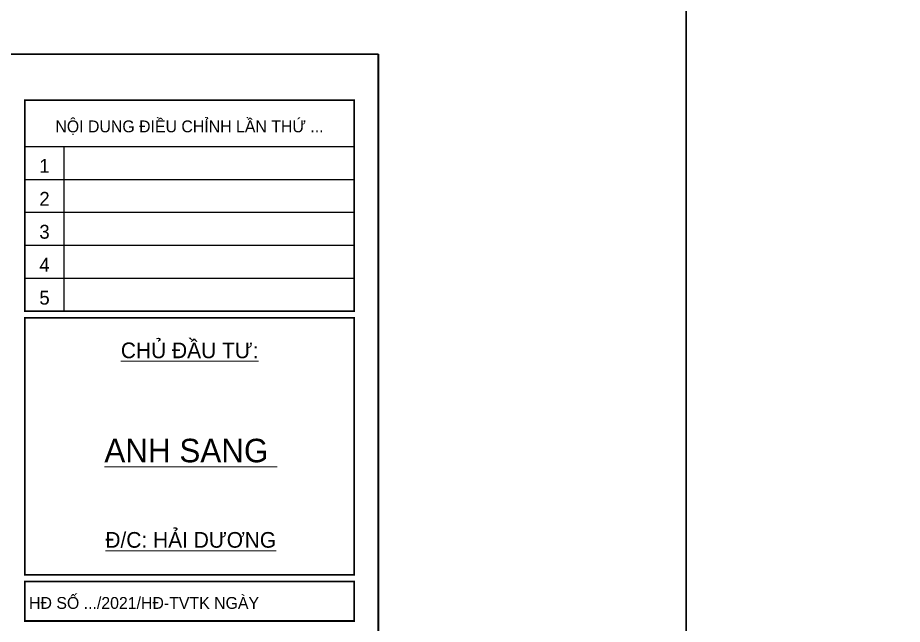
# Model space of a CAD drawing. Extents: x -2098986 to 943, y -1296280 to 73591.
# Drawn here: x -1808718 to -1795292, y -1026305 to -1017102 of the extents above; entities that cross this region are included whole.
import ezdxf
from ezdxf.enums import TextEntityAlignment as Align

# ---------------------------------------------------------------- set-up
doc = ezdxf.new("R2010")
doc.units = 0
doc.header["$LTSCALE"] = 150
doc.layers.get('Defpoints').update_dxf_attribs({"lineweight": 18})
for name, color, linetype, lineweight in [('05.Text', 253, 'Continuous', 18), ('11.Khung bo', 32, 'Continuous', 50), ('12.Khung', 36, 'Continuous', 25), ('KCVN-THAY', 7, 'Continuous', 25)]:
    doc.layers.add(name, color=color, linetype=linetype, lineweight=lineweight)
doc.layers.add('Tpl_Bound', color=1, linetype='Continuous', plot=False)
doc.styles.add('AVANT', font='')
doc.styles.add('VnAvantH', font='')
doc.styles.get('AVANT').set_extended_font_data('.VnAvant')
doc.styles.get('VnAvantH').set_extended_font_data('.VnAvantH')

# ---------------------------------------------------------------- blocks, each defined once
blk = doc.blocks.new('*U4')
at = {"layer": 'KCVN-THAY', "color": 140}
blk.add_lwpolyline([(214871.76, 86966.68), (215381.8, 86966.68), (215381.8, 86579.68), (214871.76, 86579.68)], close=True, dxfattribs=at)
blk = doc.blocks.new('100')
at = {"layer": '11.Khung bo', "const_width": 26.7}
for points in [[(1896213, -920140), (1896213, -916940), (1901213, -916940), (1901213, -920140)], [(1896213, -920140), (1896213, -916940), (1901213, -916940), (1901213, -920140)], [(1896213, -920140), (1896213, -916940), (1901213, -916940), (1901213, -920140)], [(1896213, -924140), (1901213, -924140), (1901213, -920240), (1896213, -920240)], [(1896213, -924140), (1901213, -924140), (1901213, -920240), (1896213, -920240)], [(1896213, -924140), (1901213, -924140), (1901213, -920240), (1896213, -920240)], [(1896213, -924840), (1901213, -924840), (1901213, -924240), (1896213, -924240)], [(1896213, -924840), (1901213, -924840), (1901213, -924240), (1896213, -924240)], [(1896213, -924840), (1901213, -924840), (1901213, -924240), (1896213, -924240)]]:
    blk.add_lwpolyline(points, close=True, dxfattribs=at)
at = {"layer": '12.Khung'}
for p, q in [((1896213, -917640), (1901213, -917640)), ((1896213, -917640), (1901213, -917640)), ((1896213, -917640), (1901213, -917640)), ((1896813, -920140), (1896813, -917640)), ((1896813, -920140), (1896813, -917640)), ((1896813, -920140), (1896813, -917640)), ((1896213, -918140), (1901213, -918140)), ((1896213, -918140), (1901213, -918140)), ((1896213, -918140), (1901213, -918140)), ((1896213, -918640), (1901213, -918640)), ((1896213, -918640), (1901213, -918640)), ((1896213, -918640), (1901213, -918640)), ((1896213, -919140), (1901213, -919140)), ((1896213, -919140), (1901213, -919140)), ((1896213, -919140), (1901213, -919140)), ((1896213, -919640), (1901213, -919640)), ((1896213, -919640), (1901213, -919640)), ((1896213, -919640), (1901213, -919640))]:
    blk.add_line(p, q, dxfattribs=at)
blk.add_lwpolyline([(1901579, -945940), (1901579, -916240), (1859580, -916240), (1859580, -945940)], close=True, dxfattribs=at)
blk.add_lwpolyline([(1901579, -945940), (1901579, -916240), (1859580, -916240), (1859580, -945940)], close=True, dxfattribs=at)
blk.add_lwpolyline([(1901579, -945940), (1901579, -916240), (1859580, -916240), (1859580, -945940)], close=True, dxfattribs=at)
at = {"layer": '05.Text', "style": 'VnAvantH'}
for s, p in [('Néi dung ®iÒu chØnh lÇn thø ...', (1898713, -917329)), ('H§ sè .../2021/H§-TVTK ngµy ', (1898057, -924540))]:
    blk.add_text(s, height=180, dxfattribs=at).set_placement(p, align=Align.MIDDLE)
at = {"layer": '05.Text'}
for s, height, style, p in [('1', 210, 'AVANT', (1896513, -918040)), ('2', 210, 'AVANT', (1896513, -918540)), ('3', 210, 'AVANT', (1896513, -919040)), ('4', 210, 'AVANT', (1896513, -919540)), ('5', 210, 'AVANT', (1896513, -920040)), ('%%uChñ ®Çu t\xad:', 237.6, 'VnAvantH', (1898716, -920853)), ('%%Uanh sang ', 356.4, 'VnAvantH', (1898732, -922432)), ('%%U®/c: h¶i d\xad¬ng', 237.6, 'VnAvantH', (1898732, -923728))]:
    blk.add_text(s, height=height, dxfattribs=dict(at, style=style)).set_placement(p, align=Align.CENTER)

msp = doc.modelspace()

# ---------------------------------------------------------------- linework, layer by layer
at = {"layer": 'Tpl_Bound', "color": 1}
msp.add_lwpolyline([(-1845244.4, -1047354.7), (-1845244.4, -1017654.7), (-1803244.4, -1017654.7), (-1803244.4, -1047354.7)], close=True, dxfattribs=at)

# ---------------------------------------------------------------- block references
at = {"layer": '05.Text', "xscale": 1.000009185772931, "yscale": 1.000009185772931, "zscale": 1.000009185772931}
msp.add_blockref('100', (-3704841.2, -101406.2), dxfattribs=at)
at = {"layer": 'Defpoints', "xscale": 100, "yscale": 100, "zscale": 100}
for p in [(-23336755.1, -9709742.1), (-23336755.1, -9709742.1), (-23336755.1, -9709742.1), (-23285750.9, -9709742.1), (-23285750.9, -9709742.1), (-23285750.8, -9709742.1), (-23285750.8, -9709742.1)]:
    msp.add_blockref('*U4', p, dxfattribs=at)

doc.saveas('drawing.dxf')
